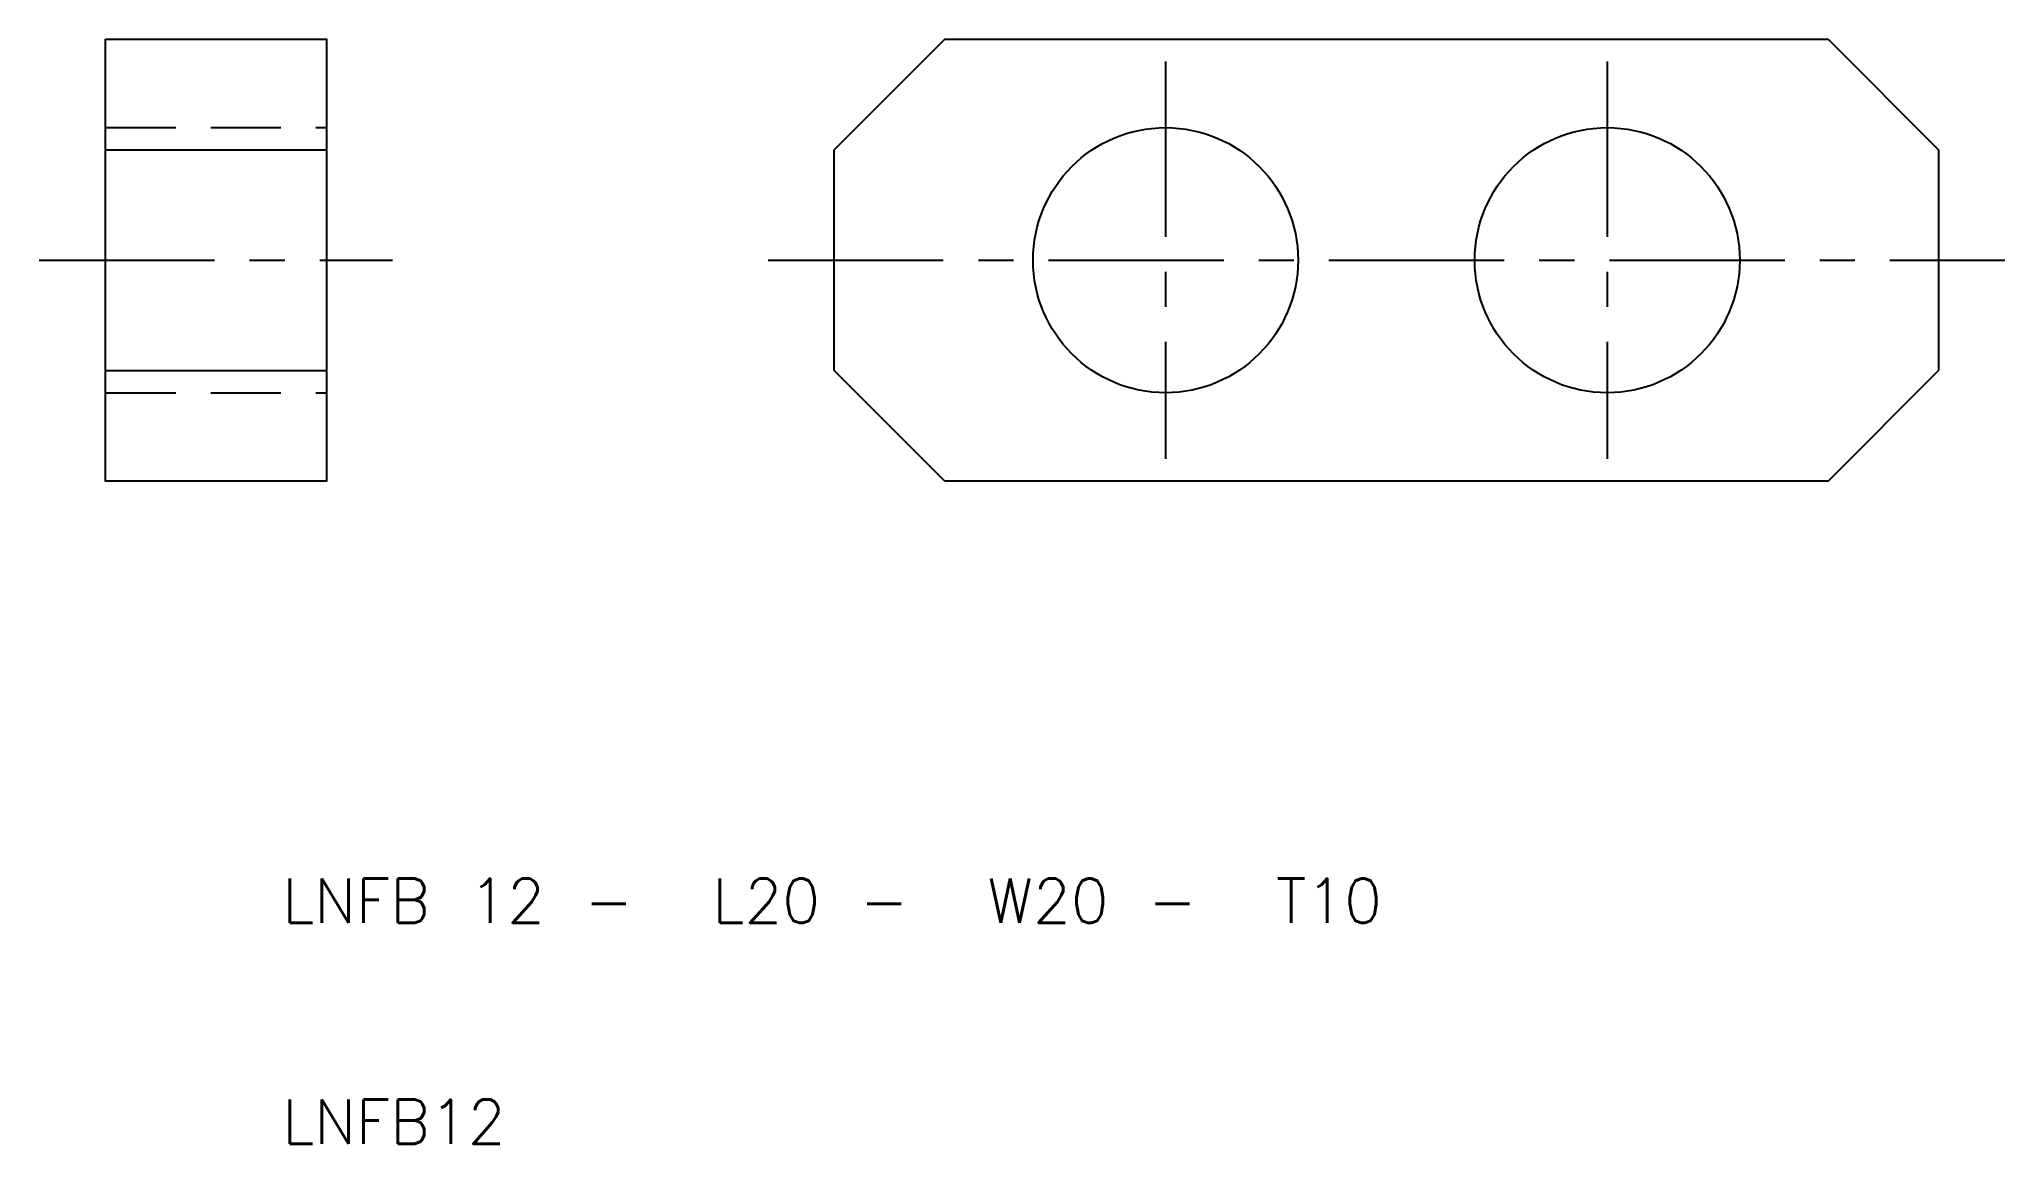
# Model space of a CAD drawing. Extents: x -1 to 88, y 10 to 60.
import ezdxf

# ---------------------------------------------------------------- set-up
doc = ezdxf.new("R2010")
doc.units = 0
doc.header["$LTSCALE"] = 0.25
doc.linetypes.add('CENTER', pattern=[50.8, 31.75, -6.35, 6.35, -6.35])
doc.linetypes.add('DASHED', pattern=[19.05, 12.7, -6.35])
doc.layers.get('0').update_dxf_attribs({"linetype": 'CONTINUOUS'})
doc.layers.add('CENTER', color=1, linetype='CENTER')
doc.styles.get("Standard").update_dxf_attribs({"font": 'txt.shx', "bigfont": 'extfont.shx'})

msp = doc.modelspace()

# ---------------------------------------------------------------- linework, layer by layer
for p, q in [((40, 60), (35, 55)), ((80, 60), (85, 55)), ((2, 55), (12, 55)), ((2, 45), (12, 45)), ((40, 40), (35, 45)), ((80, 40), (85, 45))]:
    msp.add_line(p, q)
at = {"color": 3, "linetype": 'DASHED'}
for p, q in [((2, 56), (12, 56)), ((2, 44), (12, 44))]:
    msp.add_line(p, q, dxfattribs=at)
msp.add_lwpolyline([(2, 60), (12, 60), (12, 40), (2, 40)], close=True)
for points in [[(40, 60), (80, 60)], [(35, 45), (35, 55)], [(85, 55), (85, 45)], [(80, 40), (40, 40)]]:
    msp.add_lwpolyline(points)
for centre in [(50, 50), (70, 50)]:
    msp.add_circle(centre, 6)
at = {"layer": 'CENTER', "color": 1, "linetype": 'CENTER'}
for p, q in [((50, 59), (50, 41)), ((70, 59), (70, 41)), ((-1, 50), (15, 50)), ((32, 50), (88, 50))]:
    msp.add_line(p, q, dxfattribs=at)

# ---------------------------------------------------------------- texts
for s, p in [('LNFB 12 -  L20 -  W20 -  T10', (10, 20)), ('LNFB12', (10, 10))]:
    msp.add_text(s, height=2).set_placement(p)

doc.saveas('drawing.dxf')
